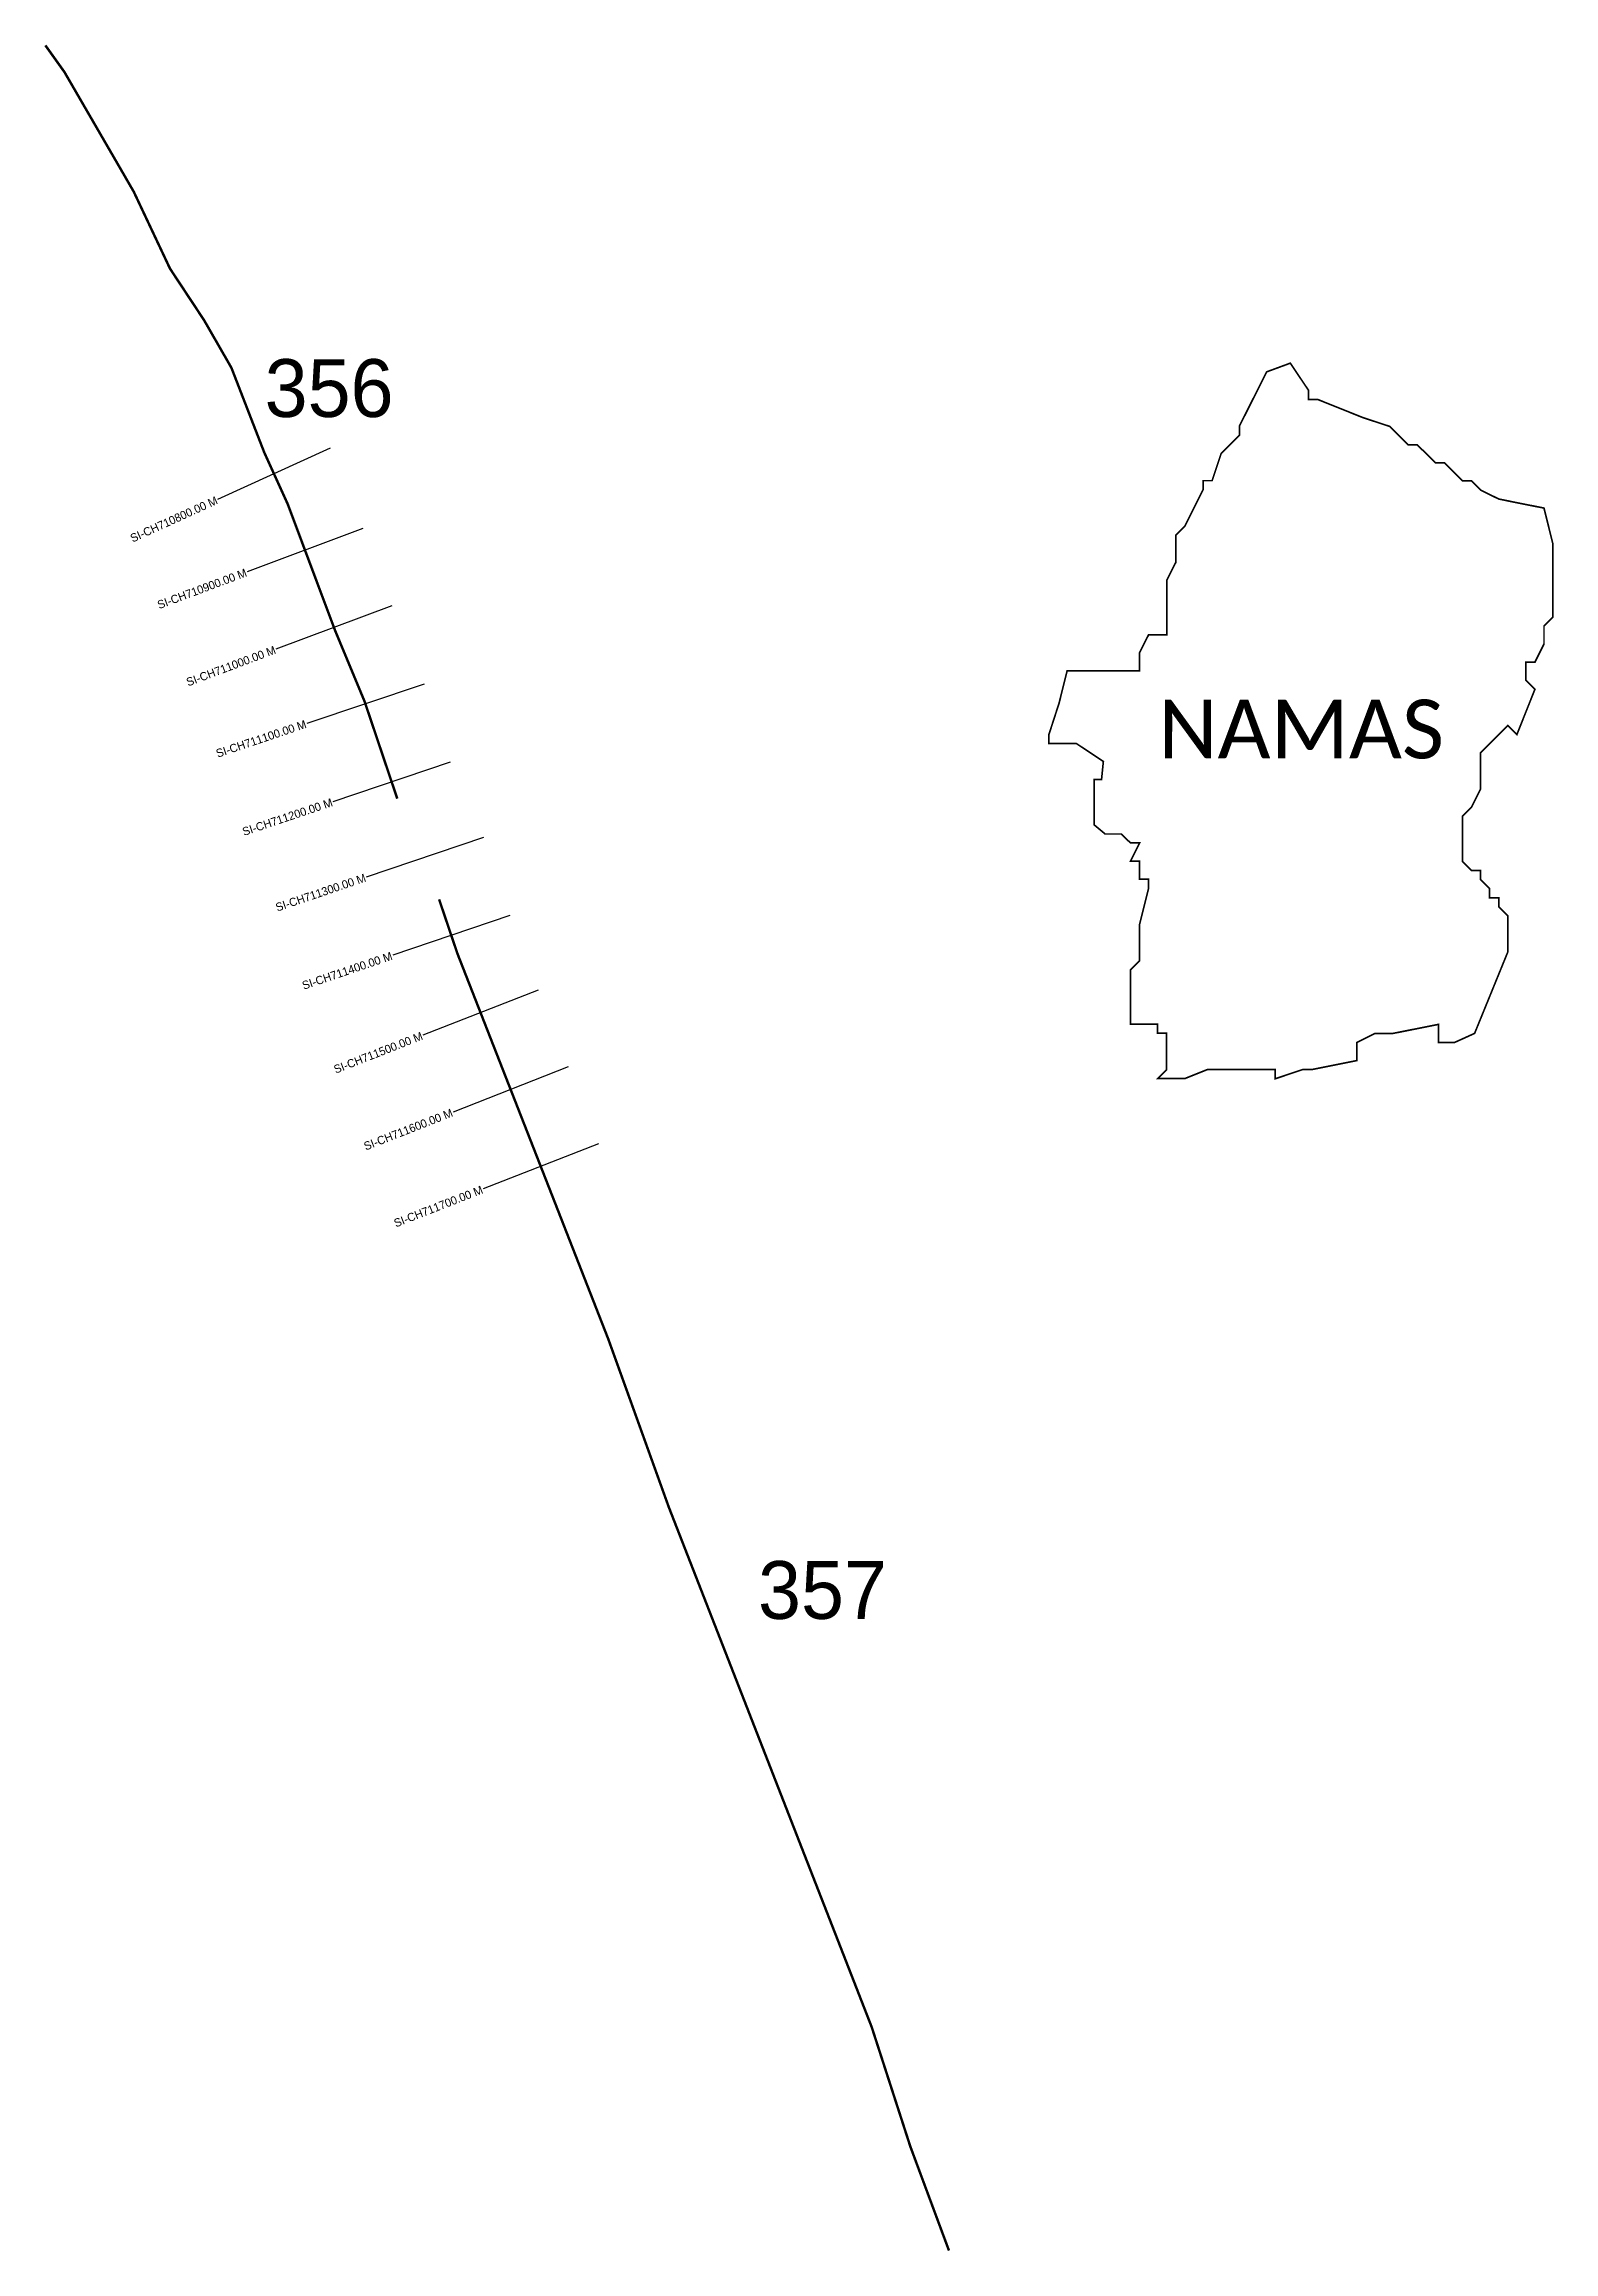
# Model space of a CAD drawing. Header units: metres. Extents: x 352879 to 354709, y 1750415 to 1753090.
import ezdxf
from ezdxf.enums import TextEntityAlignment as Align

# ---------------------------------------------------------------- set-up
doc = ezdxf.new("R2010")
doc.units = ezdxf.units.M
for name, color, linetype in [('CS', 134, 'Continuous'), ('CSMark', 6, 'Continuous'), ('NATURALLY PROTECTED', 3, 'Continuous'), ('VILLAGE NAME', 250, 'Continuous')]:
    doc.layers.add(name, color=color, linetype=linetype)

msp = doc.modelspace()

# ---------------------------------------------------------------- linework, layer by layer
at = {"color": 6, "const_width": 2}
msp.add_lwpolyline([(354360.8, 1752693.2), (354389.6, 1752703.8), (354411.6, 1752670.9), (354411.6, 1752659.9), (354422.5, 1752659.9), (354477.4, 1752637.9), (354510.4, 1752627), (354532.3, 1752605), (354543.3, 1752605), (354565.3, 1752583.1), (354576.2, 1752583.1), (354598.2, 1752561.1), (354609.2, 1752561.1), (354620.1, 1752550.1), (354642.1, 1752539.2), (354666.1, 1752534.3), (354697, 1752528.2), (354707.9, 1752484.3), (354707.9, 1752396.4), (354697, 1752385.5), (354697, 1752363.5), (354686, 1752341.5), (354675, 1752341.5), (354675, 1752319.6), (354686, 1752308.6), (354664.1, 1752253.7), (354653.1, 1752264.7), (354620.1, 1752231.7), (354620.1, 1752187.8), (354609.2, 1752165.9), (354598.2, 1752154.9), (354598.2, 1752100), (354609.2, 1752089.1), (354620.1, 1752089.1), (354620.1, 1752078.1), (354631.1, 1752067.1), (354631.1, 1752056.1), (354642.1, 1752056.1), (354642.1, 1752045.1), (354653.1, 1752034.2), (354653.1, 1751990.2), (354612.9, 1751891.7), (354588.6, 1751880.7), (354569, 1751880.7), (354569, 1751902.6), (354514.2, 1751891.7), (354492.2, 1751891.7), (354470.2, 1751880.7), (354470.2, 1751858.8), (354415.3, 1751847.8), (354404.3, 1751847.8), (354371.4, 1751836.8), (354371.4, 1751847.8), (354289.1, 1751847.9), (354261.6, 1751836.9), (354228.7, 1751836.9), (354239.7, 1751847.9), (354239.7, 1751891.8), (354228.7, 1751891.8), (354228.7, 1751902.8), (354195.8, 1751902.8), (354195.8, 1751968.7), (354206.8, 1751979.6), (354206.8, 1752023.5), (354217.8, 1752067.5), (354217.8, 1752078.4), (354206.8, 1752078.4), (354206.9, 1752100.4), (354195.9, 1752100.4), (354206.9, 1752122.4), (354195.9, 1752122.4), (354184.9, 1752133.3), (354165.2, 1752133.3), (354152, 1752144.3), (354152, 1752199.2), (354160.8, 1752199.2), (354163, 1752221.2), (354130, 1752243.1), (354097.1, 1752243.1), (354097.1, 1752254.1), (354109.3, 1752291.7), (354119.1, 1752331), (354206.9, 1752330.9), (354206.9, 1752352.9), (354217.9, 1752374.8), (354239.9, 1752374.8), (354239.9, 1752440.7), (354250.9, 1752462.6), (354250.9, 1752495.6), (354261.9, 1752506.6), (354283.8, 1752550.5), (354283.8, 1752561.4), (354294.8, 1752561.4), (354305.8, 1752594.4), (354327.8, 1752616.3), (354327.8, 1752627.3), (354360.8, 1752693.2)], dxfattribs=at)
at = {"layer": 'CS'}
for p, q in [((353226.1, 1752600.8), (353089.6, 1752538.7)), ((353265.7, 1752503.5), (353125.3, 1752450.9)), ((353300.8, 1752409.8), (353160.3, 1752357.2)), ((353339.8, 1752315), (353197.6, 1752267.2)), ((353371.6, 1752220.2), (353229.4, 1752172.4)), ((353411.7, 1752129.1), (353269.7, 1752081)), ((353443.8, 1752034.4), (353301.8, 1751986.3)), ((353478.1, 1751944.2), (353338.4, 1751889.5)), ((353514.5, 1751851.1), (353374.9, 1751796.4)), ((353551, 1751758), (353411.3, 1751703.3))]:
    msp.add_line(p, q, dxfattribs=at)
at = {"layer": 'NATURALLY PROTECTED', "const_width": 3, "flags": 128}
for points in [[(352880.9, 1753088.8), (352903.9, 1753056.6), (352952, 1752973.6), (352970.9, 1752941), (352988, 1752911.4), (353031.9, 1752818.3), (353073.2, 1752755.8), (353106.3, 1752698.2), (353130.8, 1752635), (353146.1, 1752595.6), (353174.6, 1752532.9), (353231.8, 1752380.2), (353267.7, 1752293.9), (353307.3, 1752176.2)], [(353358, 1752054.1), (353380.2, 1751988.4), (353449.5, 1751811.4), (353497.2, 1751689.6), (353563, 1751521.4), (353636.5, 1751317.3), (353714.9, 1751116.5), (353799.1, 1750900.7), (353847.7, 1750776.3), (353882.3, 1750687.6), (353929.1, 1750542.9), (353975.9, 1750416.9)]]:
    msp.add_lwpolyline(points, dxfattribs=at)

# ---------------------------------------------------------------- texts
at = {"char_height": 70, "attachment_point": 1}
for s, insert in [('356', (353146.6, 1752708.6)), ('357', (353744.5, 1751252.3))]:
    msp.add_mtext_dynamic_manual_height_columns(s, width=95.172, gutter_width=1, heights=[0], dxfattribs=dict(at, insert=insert))
at = {"layer": 'CSMark'}
for s, rotation, p in [('SI-CH710800.00 M', 24.4634, (353088.7, 1752538.3)), ('SI-CH710900.00 M', 20.5193, (353124.3, 1752450.5)), ('SI-CH711000.00 M', 20.5193, (353159.4, 1752356.9)), ('SI-CH711100.00 M', 18.5708, (353196.6, 1752266.9)), ('SI-CH711200.00 M', 18.5708, (353228.5, 1752172.1)), ('SI-CH711300.00 M', 18.7234, (353268.7, 1752080.7)), ('SI-CH711400.00 M', 18.7234, (353300.8, 1751986)), ('SI-CH711500.00 M', 21.375, (353337.5, 1751889.2)), ('SI-CH711600.00 M', 21.375, (353373.9, 1751796.1)), ('SI-CH711700.00 M', 21.375, (353410.4, 1751702.9))]:
    msp.add_text(s, height=10, rotation=rotation, dxfattribs=at).set_placement(p, align=Align.MIDDLE_RIGHT)
at = {"layer": 'VILLAGE NAME', "insert": (354229.7, 1752296.2), "char_height": 71.256, "attachment_point": 1, "rotation": 359.9793}
msp.add_mtext_dynamic_manual_height_columns('{\\fCalibri|b0|i0|c0|p34;NAMAS}', width=392.993, gutter_width=356.3, heights=[0], dxfattribs=at)

doc.saveas('drawing.dxf')
